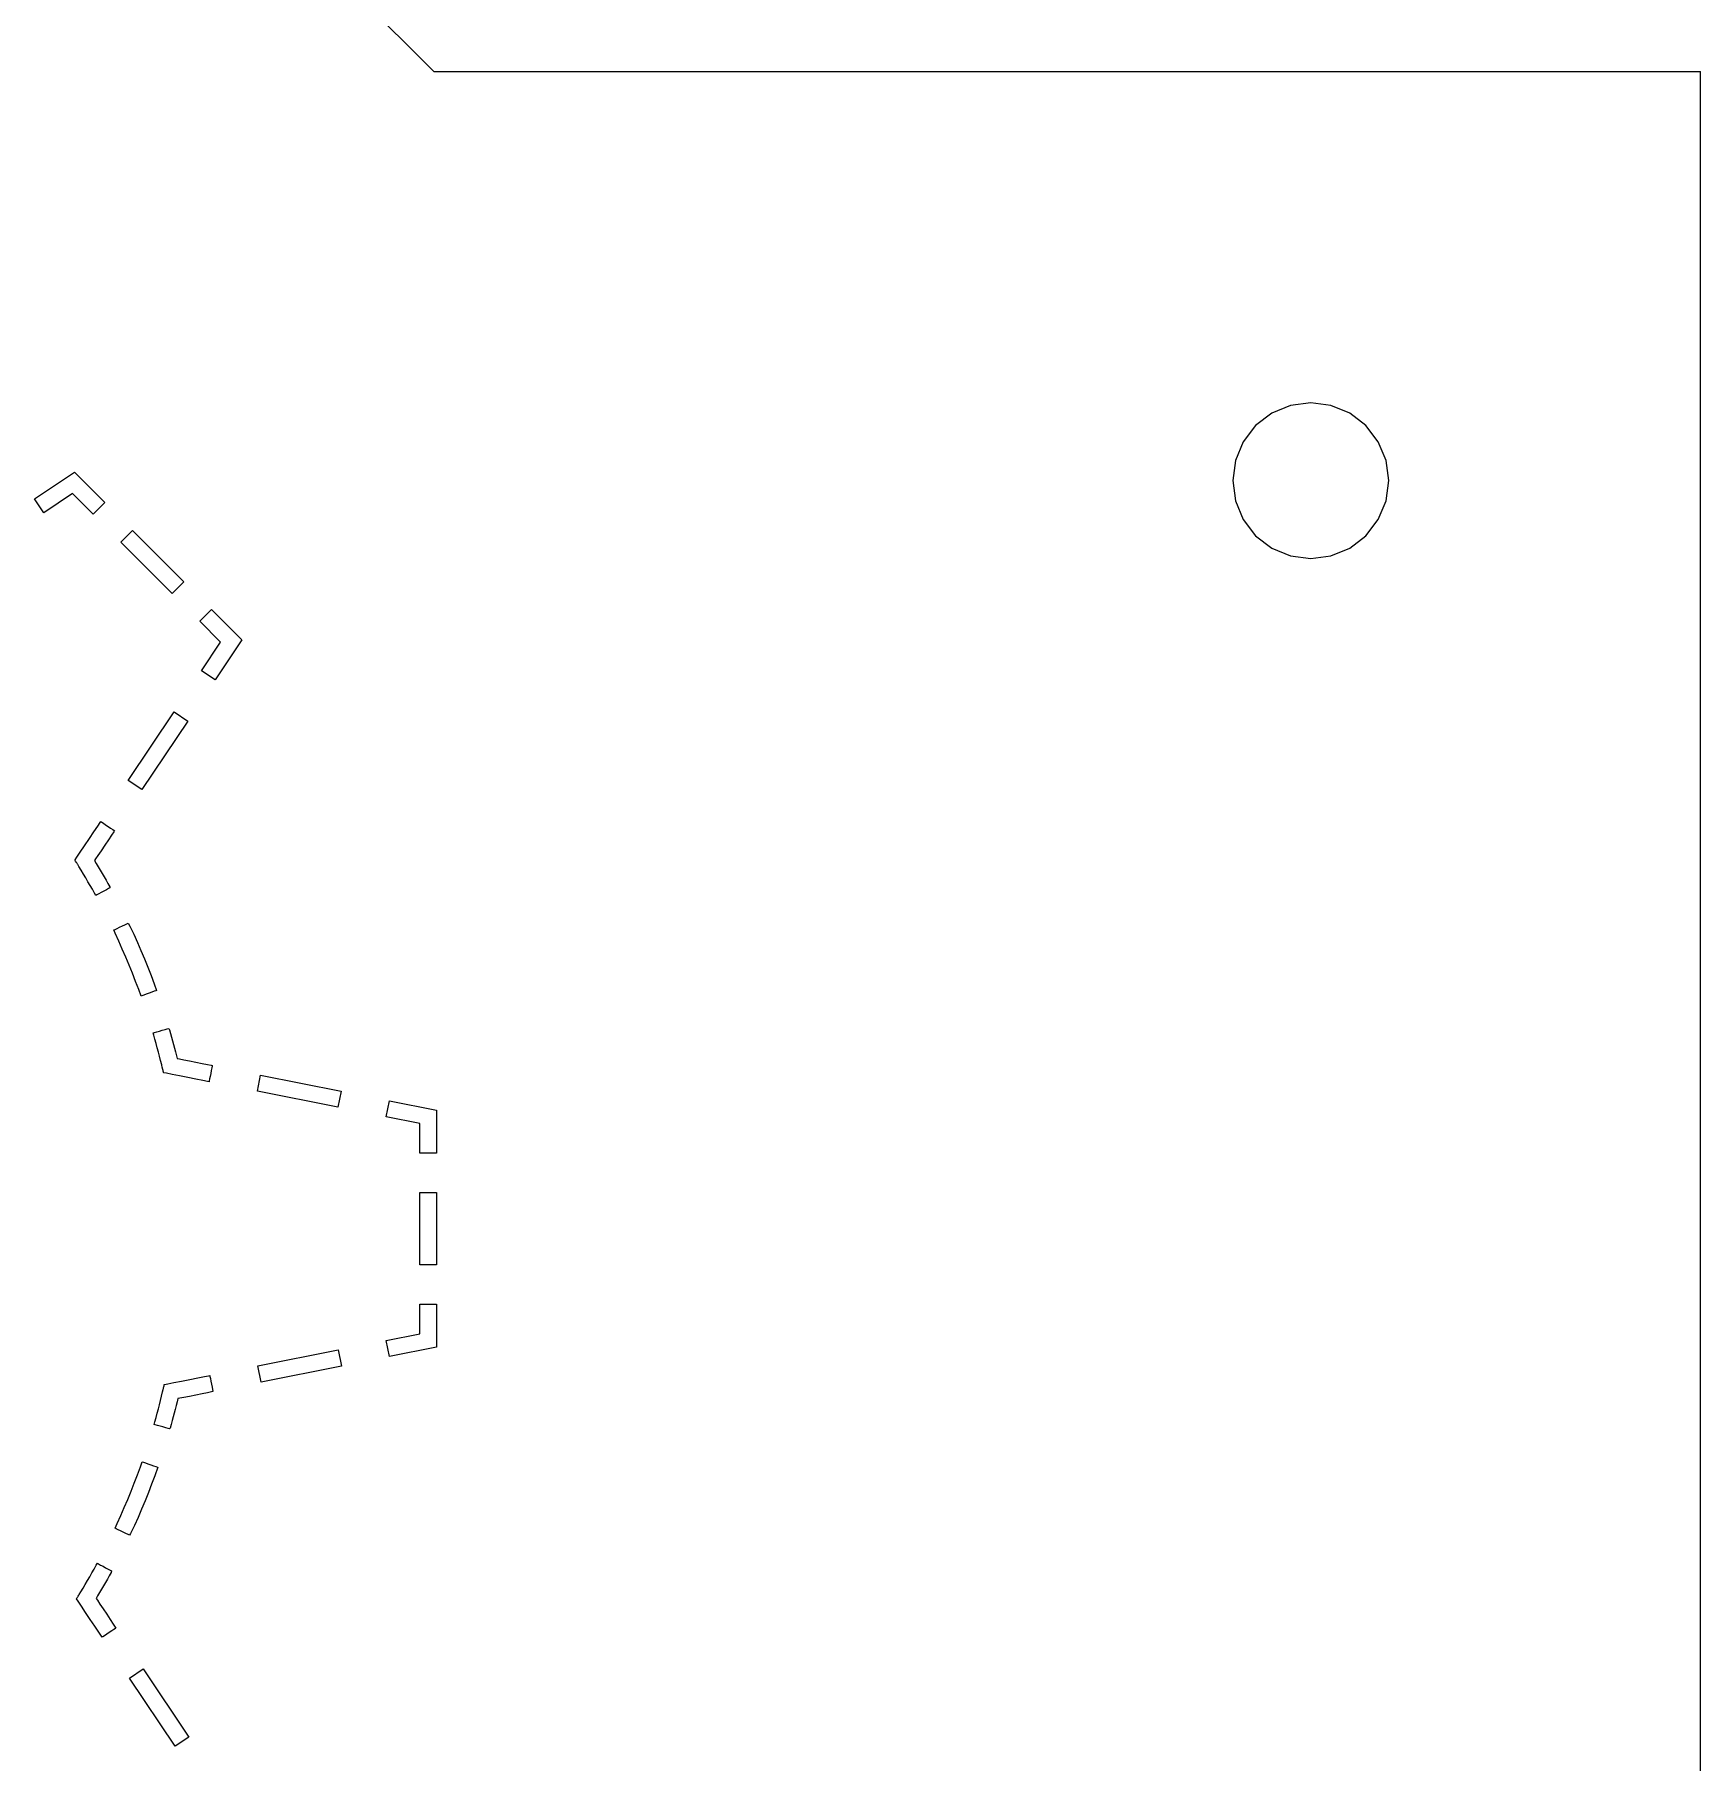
# Model space of a CAD drawing. Header units: metres. Extents: x 1612 to 2178, y 1755 to 2101.
# Drawn here: x 2135.04 to 2177.79, y 2014.72 to 2059.07 of the extents above; entities that cross this region are included whole.
import ezdxf

# ---------------------------------------------------------------- set-up
doc = ezdxf.new("R2010")
doc.units = ezdxf.units.M

msp = doc.modelspace()

# ---------------------------------------------------------------- linework, layer by layer
at = {"layer": 'COMPONENT2'}
for p, q in [((2135.043, 2047.148, 0), (2136.066, 2047.836, 0)), ((2136.066, 2047.836, 0), (2136.845, 2047.055, 0)), ((2135.279, 2046.797, 0), (2135.043, 2047.148, 0)), ((2136.013, 2047.29, 0), (2135.279, 2046.797, 0)), ((2136.545, 2046.756, 0), (2136.013, 2047.29, 0)), ((2136.845, 2047.055, 0), (2136.545, 2046.756, 0)), ((2137.259, 2046.041, 0), (2137.559, 2046.34, 0)), ((2137.559, 2046.34, 0), (2138.87, 2045.025, 0)), ((2138.57, 2044.726, 0), (2137.259, 2046.041, 0)), ((2138.87, 2045.025, 0), (2138.57, 2044.726, 0)), ((2139.284, 2044.01, 0), (2139.583, 2044.309, 0)), ((2139.817, 2043.476, 0), (2139.284, 2044.01, 0)), ((2139.583, 2044.309, 0), (2140.362, 2043.529, 0)), ((2139.326, 2042.74, 0), (2139.817, 2043.476, 0)), ((2140.362, 2043.529, 0), (2139.678, 2042.505, 0)), ((2139.678, 2042.505, 0), (2139.326, 2042.74, 0)), ((2137.447, 2039.926, 0), (2138.621, 2041.685, 0)), ((2138.973, 2041.45, 0), (2137.799, 2039.691, 0)), ((2138.621, 2041.685, 0), (2138.973, 2041.45, 0)), ((2137.799, 2039.691, 0), (2137.447, 2039.926, 0)), ((2136.566, 2038.607, 0), (2136.663, 2038.753, 0)), ((2136.663, 2038.753, 0), (2136.727, 2038.847, 0)), ((2136.727, 2038.847, 0), (2136.743, 2038.87, 0)), ((2136.743, 2038.87, 0), (2136.765, 2038.856, 0)), ((2136.765, 2038.856, 0), (2136.808, 2038.827, 0)), ((2136.808, 2038.827, 0), (2136.866, 2038.788, 0)), ((2136.866, 2038.788, 0), (2136.931, 2038.745, 0)), ((2136.931, 2038.745, 0), (2136.993, 2038.703, 0)), ((2136.993, 2038.703, 0), (2137.047, 2038.668, 0)), ((2137.047, 2038.668, 0), (2137.083, 2038.643, 0)), ((2136.216, 2038.083, 0), (2136.328, 2038.25, 0)), ((2136.328, 2038.25, 0), (2136.449, 2038.432, 0)), ((2136.449, 2038.432, 0), (2136.566, 2038.607, 0)), ((2136.844, 2038.261, 0), (2136.751, 2038.122, 0)), ((2136.937, 2038.399, 0), (2136.844, 2038.261, 0)), ((2137.017, 2038.519, 0), (2136.937, 2038.399, 0)), ((2137.073, 2038.604, 0), (2137.017, 2038.519, 0)), ((2137.094, 2038.636, 0), (2137.073, 2038.604, 0)), ((2137.083, 2038.643, 0), (2137.094, 2038.636, 0)), ((2136.081, 2037.876, 0), (2136.084, 2037.884, 0)), ((2136.087, 2037.866, 0), (2136.081, 2037.876, 0)), ((2136.084, 2037.884, 0), (2136.13, 2037.954, 0)), ((2136.097, 2037.85, 0), (2136.087, 2037.866, 0)), ((2136.11, 2037.83, 0), (2136.097, 2037.85, 0)), ((2136.123, 2037.808, 0), (2136.11, 2037.83, 0)), ((2136.135, 2037.789, 0), (2136.123, 2037.808, 0)), ((2136.13, 2037.954, 0), (2136.216, 2038.083, 0)), ((2136.145, 2037.773, 0), (2136.135, 2037.789, 0)), ((2136.15, 2037.764, 0), (2136.145, 2037.773, 0)), ((2136.609, 2037.909, 0), (2136.583, 2037.869, 0)), ((2136.583, 2037.869, 0), (2136.627, 2037.795, 0)), ((2136.669, 2037.999, 0), (2136.609, 2037.909, 0)), ((2136.627, 2037.795, 0), (2136.678, 2037.71, 0)), ((2136.751, 2038.122, 0), (2136.669, 2037.999, 0)), ((2136.181, 2037.714, 0), (2136.15, 2037.764, 0)), ((2136.24, 2037.618, 0), (2136.181, 2037.714, 0)), ((2136.298, 2037.521, 0), (2136.24, 2037.618, 0)), ((2136.356, 2037.423, 0), (2136.298, 2037.521, 0)), ((2136.413, 2037.326, 0), (2136.356, 2037.423, 0)), ((2136.678, 2037.71, 0), (2136.728, 2037.624, 0)), ((2136.728, 2037.624, 0), (2136.778, 2037.539, 0)), ((2136.778, 2037.539, 0), (2136.828, 2037.453, 0)), ((2136.828, 2037.453, 0), (2136.877, 2037.367, 0)), ((2136.877, 2037.367, 0), (2136.925, 2037.281, 0)), ((2136.469, 2037.228, 0), (2136.413, 2037.326, 0)), ((2136.525, 2037.13, 0), (2136.469, 2037.228, 0)), ((2136.579, 2037.031, 0), (2136.525, 2037.13, 0)), ((2136.616, 2036.971, 0), (2136.579, 2037.031, 0)), ((2136.642, 2036.986, 0), (2136.616, 2036.971, 0)), ((2136.69, 2037.012, 0), (2136.642, 2036.986, 0)), ((2136.752, 2037.046, 0), (2136.69, 2037.012, 0)), ((2136.82, 2037.084, 0), (2136.752, 2037.046, 0)), ((2136.886, 2037.12, 0), (2136.82, 2037.084, 0)), ((2136.94, 2037.15, 0), (2136.886, 2037.12, 0)), ((2136.925, 2037.281, 0), (2136.972, 2037.196, 0)), ((2136.975, 2037.169, 0), (2136.94, 2037.15, 0)), ((2136.972, 2037.196, 0), (2136.975, 2037.169, 0)), ((2137.075, 2036.086, 0), (2137.107, 2036.101, 0)), ((2137.108, 2036.002, 0), (2137.075, 2036.086, 0)), ((2137.107, 2036.101, 0), (2137.16, 2036.126, 0)), ((2137.202, 2035.799, 0), (2137.108, 2036.002, 0)), ((2137.16, 2036.126, 0), (2137.226, 2036.158, 0)), ((2137.226, 2036.158, 0), (2137.295, 2036.191, 0)), ((2137.295, 2036.191, 0), (2137.36, 2036.222, 0)), ((2137.36, 2036.222, 0), (2137.413, 2036.248, 0)), ((2137.413, 2036.248, 0), (2137.445, 2036.263, 0)), ((2137.445, 2036.263, 0), (2137.491, 2036.183, 0)), ((2137.491, 2036.183, 0), (2137.587, 2035.976, 0)), ((2137.294, 2035.595, 0), (2137.202, 2035.799, 0)), ((2137.384, 2035.39, 0), (2137.294, 2035.595, 0)), ((2137.587, 2035.976, 0), (2137.681, 2035.767, 0)), ((2137.681, 2035.767, 0), (2137.773, 2035.556, 0)), ((2137.773, 2035.556, 0), (2137.862, 2035.345, 0)), ((2137.47, 2035.183, 0), (2137.384, 2035.39, 0)), ((2137.555, 2034.975, 0), (2137.47, 2035.183, 0)), ((2137.862, 2035.345, 0), (2137.948, 2035.132, 0)), ((2137.948, 2035.132, 0), (2138.031, 2034.919, 0)), ((2137.636, 2034.767, 0), (2137.555, 2034.975, 0)), ((2137.715, 2034.558, 0), (2137.636, 2034.767, 0)), ((2138.031, 2034.919, 0), (2138.112, 2034.705, 0)), ((2138.112, 2034.705, 0), (2138.174, 2034.533, 0)), ((2137.776, 2034.391, 0), (2137.715, 2034.558, 0)), ((2137.799, 2034.399, 0), (2137.776, 2034.391, 0)), ((2137.846, 2034.416, 0), (2137.799, 2034.399, 0)), ((2137.91, 2034.439, 0), (2137.846, 2034.416, 0)), ((2137.982, 2034.465, 0), (2137.91, 2034.439, 0)), ((2138.053, 2034.49, 0), (2137.982, 2034.465, 0)), ((2138.115, 2034.512, 0), (2138.053, 2034.49, 0)), ((2138.158, 2034.528, 0), (2138.115, 2034.512, 0)), ((2138.174, 2034.533, 0), (2138.158, 2034.528, 0)), ((2138.089, 2033.444, 0), (2138.121, 2033.453, 0)), ((2138.101, 2033.389, 0), (2138.089, 2033.444, 0)), ((2138.132, 2033.28, 0), (2138.101, 2033.389, 0)), ((2138.121, 2033.453, 0), (2138.176, 2033.47, 0)), ((2138.176, 2033.47, 0), (2138.246, 2033.49, 0)), ((2138.246, 2033.49, 0), (2138.32, 2033.512, 0)), ((2138.32, 2033.512, 0), (2138.391, 2033.533, 0)), ((2138.391, 2033.533, 0), (2138.449, 2033.55, 0)), ((2138.449, 2033.55, 0), (2138.484, 2033.56, 0)), ((2138.484, 2033.56, 0), (2138.501, 2033.527, 0)), ((2138.501, 2033.527, 0), (2138.529, 2033.432, 0)), ((2138.529, 2033.432, 0), (2138.556, 2033.337, 0)), ((2138.556, 2033.337, 0), (2138.582, 2033.242, 0)), ((2138.162, 2033.172, 0), (2138.132, 2033.28, 0)), ((2138.192, 2033.063, 0), (2138.162, 2033.172, 0)), ((2138.221, 2032.954, 0), (2138.192, 2033.063, 0)), ((2138.25, 2032.844, 0), (2138.221, 2032.954, 0)), ((2138.582, 2033.242, 0), (2138.608, 2033.146, 0)), ((2138.608, 2033.146, 0), (2138.633, 2033.051, 0)), ((2138.633, 2033.051, 0), (2138.658, 2032.955, 0)), ((2138.658, 2032.955, 0), (2138.683, 2032.859, 0)), ((2138.278, 2032.735, 0), (2138.25, 2032.844, 0)), ((2138.305, 2032.625, 0), (2138.278, 2032.735, 0)), ((2138.321, 2032.556, 0), (2138.305, 2032.625, 0)), ((2138.323, 2032.547, 0), (2138.321, 2032.556, 0)), ((2138.328, 2032.529, 0), (2138.323, 2032.547, 0)), ((2138.333, 2032.507, 0), (2138.328, 2032.529, 0)), ((2138.339, 2032.483, 0), (2138.333, 2032.507, 0)), ((2138.344, 2032.46, 0), (2138.339, 2032.483, 0)), ((2138.349, 2032.44, 0), (2138.344, 2032.46, 0)), ((2138.683, 2032.859, 0), (2138.703, 2032.787, 0)), ((2138.703, 2032.787, 0), (2138.758, 2032.776, 0)), ((2138.758, 2032.776, 0), (2138.87, 2032.753, 0)), ((2138.87, 2032.753, 0), (2139.018, 2032.724, 0)), ((2139.018, 2032.724, 0), (2139.183, 2032.691, 0)), ((2139.183, 2032.691, 0), (2139.344, 2032.659, 0)), ((2139.344, 2032.659, 0), (2139.481, 2032.632, 0)), ((2139.481, 2032.632, 0), (2139.574, 2032.614, 0)), ((2139.577, 2032.48, 0), (2139.562, 2032.405, 0)), ((2139.574, 2032.614, 0), (2139.603, 2032.608, 0)), ((2139.59, 2032.545, 0), (2139.577, 2032.48, 0)), ((2139.599, 2032.591, 0), (2139.59, 2032.545, 0)), ((2139.603, 2032.608, 0), (2139.599, 2032.591, 0)), ((2138.352, 2032.428, 0), (2138.349, 2032.44, 0)), ((2138.356, 2032.424, 0), (2138.352, 2032.428, 0)), ((2138.427, 2032.41, 0), (2138.356, 2032.424, 0)), ((2138.572, 2032.381, 0), (2138.427, 2032.41, 0)), ((2138.764, 2032.343, 0), (2138.572, 2032.381, 0)), ((2138.977, 2032.301, 0), (2138.764, 2032.343, 0)), ((2139.185, 2032.259, 0), (2138.977, 2032.301, 0)), ((2139.362, 2032.224, 0), (2139.185, 2032.259, 0)), ((2139.482, 2032.2, 0), (2139.362, 2032.224, 0)), ((2139.52, 2032.193, 0), (2139.482, 2032.2, 0)), ((2139.524, 2032.214, 0), (2139.52, 2032.193, 0)), ((2139.534, 2032.263, 0), (2139.524, 2032.214, 0)), ((2139.547, 2032.33, 0), (2139.534, 2032.263, 0)), ((2139.562, 2032.405, 0), (2139.547, 2032.33, 0)), ((2140.759, 2031.947, 0), (2140.841, 2032.362, 0)), ((2140.841, 2032.362, 0), (2142.91, 2031.951, 0)), ((2142.828, 2031.535, 0), (2140.759, 2031.947, 0)), ((2142.91, 2031.951, 0), (2142.828, 2031.535, 0)), ((2144.067, 2031.289, 0), (2144.149, 2031.705, 0)), ((2144.149, 2031.705, 0), (2145.354, 2031.465, 0)), ((2144.931, 2031.118, 0), (2144.067, 2031.289, 0)), ((2145.354, 2031.465, 0), (2145.354, 2030.362, 0)), ((2144.931, 2030.362, 0), (2144.931, 2031.118, 0)), ((2145.354, 2030.362, 0), (2144.931, 2030.362, 0)), ((2144.931, 2027.491, 0), (2144.931, 2029.35, 0)), ((2144.931, 2029.35, 0), (2145.354, 2029.35, 0)), ((2145.354, 2029.35, 0), (2145.354, 2027.491, 0)), ((2145.354, 2027.491, 0), (2144.931, 2027.491, 0)), ((2144.931, 2025.723, 0), (2144.931, 2026.479, 0)), ((2144.931, 2026.479, 0), (2145.354, 2026.479, 0)), ((2145.354, 2026.479, 0), (2145.354, 2025.376, 0)), ((2144.069, 2025.552, 0), (2144.931, 2025.723, 0)), ((2144.152, 2025.137, 0), (2144.069, 2025.552, 0)), ((2145.354, 2025.376, 0), (2144.152, 2025.137, 0)), ((2140.772, 2024.897, 0), (2142.836, 2025.307, 0)), ((2142.836, 2025.307, 0), (2142.918, 2024.892, 0)), ((2138.461, 2024.438, 0), (2138.613, 2024.468, 0)), ((2138.613, 2024.468, 0), (2138.809, 2024.507, 0)), ((2138.809, 2024.507, 0), (2139.023, 2024.55, 0)), ((2139.023, 2024.55, 0), (2139.228, 2024.59, 0)), ((2139.228, 2024.59, 0), (2139.399, 2024.624, 0)), ((2139.399, 2024.624, 0), (2139.51, 2024.646, 0)), ((2139.51, 2024.646, 0), (2139.539, 2024.651, 0)), ((2139.539, 2024.651, 0), (2139.544, 2024.626, 0)), ((2139.544, 2024.626, 0), (2139.554, 2024.574, 0)), ((2139.554, 2024.574, 0), (2139.567, 2024.506, 0)), ((2139.567, 2024.506, 0), (2139.582, 2024.43, 0)), ((2140.854, 2024.482, 0), (2140.772, 2024.897, 0)), ((2142.918, 2024.892, 0), (2140.854, 2024.482, 0)), ((2138.275, 2024.013, 0), (2138.302, 2024.123, 0)), ((2138.302, 2024.123, 0), (2138.329, 2024.233, 0)), ((2138.329, 2024.233, 0), (2138.342, 2024.289, 0)), ((2138.342, 2024.289, 0), (2138.344, 2024.299, 0)), ((2138.344, 2024.299, 0), (2138.349, 2024.317, 0)), ((2138.349, 2024.317, 0), (2138.354, 2024.34, 0)), ((2138.354, 2024.34, 0), (2138.36, 2024.365, 0)), ((2138.36, 2024.365, 0), (2138.365, 2024.388, 0)), ((2138.365, 2024.388, 0), (2138.369, 2024.407, 0)), ((2138.369, 2024.407, 0), (2138.372, 2024.418, 0)), ((2138.372, 2024.418, 0), (2138.38, 2024.422, 0)), ((2138.38, 2024.422, 0), (2138.461, 2024.438, 0)), ((2138.723, 2024.058, 0), (2138.702, 2023.974, 0)), ((2138.769, 2024.068, 0), (2138.723, 2024.058, 0)), ((2138.875, 2024.088, 0), (2138.769, 2024.068, 0)), ((2139.019, 2024.117, 0), (2138.875, 2024.088, 0)), ((2139.182, 2024.15, 0), (2139.019, 2024.117, 0)), ((2139.344, 2024.182, 0), (2139.182, 2024.15, 0)), ((2139.484, 2024.21, 0), (2139.344, 2024.182, 0)), ((2139.583, 2024.229, 0), (2139.484, 2024.21, 0)), ((2139.582, 2024.43, 0), (2139.597, 2024.356, 0)), ((2139.621, 2024.237, 0), (2139.583, 2024.229, 0)), ((2139.597, 2024.356, 0), (2139.61, 2024.293, 0)), ((2139.61, 2024.293, 0), (2139.618, 2024.25, 0)), ((2139.618, 2024.25, 0), (2139.621, 2024.237, 0)), ((2138.159, 2023.573, 0), (2138.189, 2023.683, 0)), ((2138.189, 2023.683, 0), (2138.219, 2023.792, 0)), ((2138.219, 2023.792, 0), (2138.247, 2023.902, 0)), ((2138.247, 2023.902, 0), (2138.275, 2024.013, 0)), ((2138.603, 2023.589, 0), (2138.577, 2023.493, 0)), ((2138.628, 2023.685, 0), (2138.603, 2023.589, 0)), ((2138.653, 2023.782, 0), (2138.628, 2023.685, 0)), ((2138.678, 2023.878, 0), (2138.653, 2023.782, 0)), ((2138.702, 2023.974, 0), (2138.678, 2023.878, 0)), ((2138.112, 2023.395, 0), (2138.129, 2023.464, 0)), ((2138.14, 2023.387, 0), (2138.112, 2023.395, 0)), ((2138.129, 2023.464, 0), (2138.159, 2023.573, 0)), ((2138.193, 2023.371, 0), (2138.14, 2023.387, 0)), ((2138.262, 2023.352, 0), (2138.193, 2023.371, 0)), ((2138.336, 2023.33, 0), (2138.262, 2023.352, 0)), ((2138.408, 2023.31, 0), (2138.336, 2023.33, 0)), ((2138.468, 2023.292, 0), (2138.408, 2023.31, 0)), ((2138.506, 2023.281, 0), (2138.468, 2023.292, 0)), ((2138.523, 2023.302, 0), (2138.506, 2023.281, 0)), ((2138.55, 2023.398, 0), (2138.523, 2023.302, 0)), ((2138.577, 2023.493, 0), (2138.55, 2023.398, 0)), ((2137.682, 2022.099, 0), (2137.759, 2022.31, 0)), ((2137.759, 2022.31, 0), (2137.807, 2022.436, 0)), ((2137.807, 2022.436, 0), (2137.835, 2022.426, 0)), ((2137.835, 2022.426, 0), (2137.886, 2022.408, 0)), ((2137.886, 2022.408, 0), (2137.953, 2022.384, 0)), ((2137.953, 2022.384, 0), (2138.025, 2022.359, 0)), ((2138.025, 2022.359, 0), (2138.095, 2022.335, 0)), ((2138.095, 2022.335, 0), (2138.154, 2022.314, 0)), ((2138.203, 2022.297, 0), (2138.126, 2022.08, 0)), ((2138.154, 2022.314, 0), (2138.193, 2022.301, 0)), ((2138.193, 2022.301, 0), (2138.203, 2022.297, 0)), ((2137.519, 2021.679, 0), (2137.602, 2021.888, 0)), ((2137.602, 2021.888, 0), (2137.682, 2022.099, 0)), ((2138.046, 2021.865, 0), (2137.963, 2021.65, 0)), ((2138.126, 2022.08, 0), (2138.046, 2021.865, 0)), ((2137.346, 2021.263, 0), (2137.434, 2021.47, 0)), ((2137.434, 2021.47, 0), (2137.519, 2021.679, 0)), ((2137.877, 2021.435, 0), (2137.789, 2021.223, 0)), ((2137.963, 2021.65, 0), (2137.877, 2021.435, 0)), ((2137.163, 2020.853, 0), (2137.255, 2021.057, 0)), ((2137.255, 2021.057, 0), (2137.346, 2021.263, 0)), ((2137.698, 2021.011, 0), (2137.604, 2020.801, 0)), ((2137.789, 2021.223, 0), (2137.698, 2021.011, 0)), ((2137.109, 2020.73, 0), (2137.163, 2020.853, 0)), ((2137.136, 2020.718, 0), (2137.109, 2020.73, 0)), ((2137.185, 2020.694, 0), (2137.136, 2020.718, 0)), ((2137.249, 2020.664, 0), (2137.185, 2020.694, 0)), ((2137.318, 2020.631, 0), (2137.249, 2020.664, 0)), ((2137.385, 2020.6, 0), (2137.318, 2020.631, 0)), ((2137.442, 2020.573, 0), (2137.385, 2020.6, 0)), ((2137.479, 2020.556, 0), (2137.442, 2020.573, 0)), ((2137.508, 2020.593, 0), (2137.479, 2020.556, 0)), ((2137.604, 2020.801, 0), (2137.508, 2020.593, 0)), ((2136.514, 2019.586, 0), (2136.57, 2019.685, 0)), ((2136.57, 2019.685, 0), (2136.624, 2019.784, 0)), ((2136.624, 2019.784, 0), (2136.655, 2019.832, 0)), ((2136.655, 2019.832, 0), (2136.685, 2019.816, 0)), ((2136.685, 2019.816, 0), (2136.735, 2019.788, 0)), ((2136.735, 2019.788, 0), (2136.799, 2019.754, 0)), ((2136.799, 2019.754, 0), (2136.867, 2019.717, 0)), ((2136.867, 2019.717, 0), (2136.932, 2019.682, 0)), ((2136.932, 2019.682, 0), (2136.985, 2019.653, 0)), ((2137.006, 2019.599, 0), (2136.958, 2019.512, 0)), ((2136.985, 2019.653, 0), (2137.017, 2019.635, 0)), ((2137.017, 2019.635, 0), (2137.006, 2019.599, 0)), ((2136.228, 2019.096, 0), (2136.286, 2019.193, 0)), ((2136.286, 2019.193, 0), (2136.344, 2019.291, 0)), ((2136.344, 2019.291, 0), (2136.402, 2019.389, 0)), ((2136.402, 2019.389, 0), (2136.458, 2019.487, 0)), ((2136.458, 2019.487, 0), (2136.514, 2019.586, 0)), ((2136.762, 2019.166, 0), (2136.712, 2019.08, 0)), ((2136.812, 2019.252, 0), (2136.762, 2019.166, 0)), ((2136.861, 2019.339, 0), (2136.812, 2019.252, 0)), ((2136.91, 2019.426, 0), (2136.861, 2019.339, 0)), ((2136.958, 2019.512, 0), (2136.91, 2019.426, 0)), ((2136.122, 2018.923, 0), (2136.129, 2018.934, 0)), ((2136.122, 2018.917, 0), (2136.122, 2018.923, 0)), ((2136.162, 2018.857, 0), (2136.122, 2018.917, 0)), ((2136.129, 2018.934, 0), (2136.139, 2018.951, 0)), ((2136.139, 2018.951, 0), (2136.152, 2018.971, 0)), ((2136.152, 2018.971, 0), (2136.165, 2018.992, 0)), ((2136.244, 2018.735, 0), (2136.162, 2018.857, 0)), ((2136.165, 2018.992, 0), (2136.177, 2019.012, 0)), ((2136.177, 2019.012, 0), (2136.186, 2019.027, 0)), ((2136.186, 2019.027, 0), (2136.191, 2019.035, 0)), ((2136.191, 2019.035, 0), (2136.228, 2019.096, 0)), ((2136.353, 2018.573, 0), (2136.244, 2018.735, 0)), ((2136.661, 2018.995, 0), (2136.624, 2018.928, 0)), ((2136.624, 2018.928, 0), (2136.655, 2018.882, 0)), ((2136.655, 2018.882, 0), (2136.718, 2018.787, 0)), ((2136.712, 2019.08, 0), (2136.661, 2018.995, 0)), ((2136.718, 2018.787, 0), (2136.802, 2018.662, 0)), ((2136.473, 2018.392, 0), (2136.353, 2018.573, 0)), ((2136.591, 2018.216, 0), (2136.473, 2018.392, 0)), ((2136.802, 2018.662, 0), (2136.895, 2018.523, 0)), ((2136.895, 2018.523, 0), (2136.986, 2018.387, 0)), ((2136.986, 2018.387, 0), (2137.063, 2018.271, 0)), ((2137.063, 2018.271, 0), (2137.115, 2018.192, 0)), ((2136.691, 2018.066, 0), (2136.591, 2018.216, 0)), ((2136.759, 2017.964, 0), (2136.691, 2018.066, 0)), ((2136.78, 2017.933, 0), (2136.759, 2017.964, 0)), ((2136.798, 2017.945, 0), (2136.78, 2017.933, 0)), ((2136.84, 2017.972, 0), (2136.798, 2017.945, 0)), ((2136.896, 2018.01, 0), (2136.84, 2017.972, 0)), ((2136.96, 2018.053, 0), (2136.896, 2018.01, 0)), ((2137.023, 2018.095, 0), (2136.96, 2018.053, 0)), ((2137.078, 2018.132, 0), (2137.023, 2018.095, 0)), ((2137.117, 2018.158, 0), (2137.078, 2018.132, 0)), ((2137.115, 2018.192, 0), (2137.132, 2018.168, 0)), ((2137.132, 2018.168, 0), (2137.117, 2018.158, 0)), ((2137.478, 2016.887, 0), (2137.83, 2017.122, 0)), ((2137.83, 2017.122, 0), (2138.999, 2015.372, 0)), ((2138.647, 2015.137, 0), (2137.478, 2016.887, 0)), ((2138.999, 2015.372, 0), (2138.647, 2015.137, 0))]:
    msp.add_line(p, q, dxfattribs=at)
at = {"layer": 'Layer0'}
for p, q in [((2135.29, 2068.119, 0), (2145.29, 2058.119, 0)), ((2145.29, 2058.119, 0), (2177.79, 2058.119, 0)), ((2177.79, 1999.619, 0), (2177.79, 2058.119, 0)), ((2166.79, 2049.351, 0), (2166.376, 2049.033, 0)), ((2167.272, 2049.551, 0), (2166.79, 2049.351, 0)), ((2167.79, 2049.619, 0), (2167.272, 2049.551, 0)), ((2168.308, 2049.551, 0), (2167.79, 2049.619, 0)), ((2168.79, 2049.351, 0), (2168.308, 2049.551, 0)), ((2169.204, 2049.033, 0), (2168.79, 2049.351, 0)), ((2166.376, 2049.033, 0), (2166.058, 2048.619, 0)), ((2169.522, 2048.619, 0), (2169.204, 2049.033, 0)), ((2166.058, 2048.619, 0), (2165.858, 2048.136, 0)), ((2169.722, 2048.136, 0), (2169.522, 2048.619, 0)), ((2165.858, 2048.136, 0), (2165.79, 2047.619, 0)), ((2169.79, 2047.619, 0), (2169.722, 2048.136, 0)), ((2165.79, 2047.619, 0), (2165.858, 2047.101, 0)), ((2169.722, 2047.101, 0), (2169.79, 2047.619, 0)), ((2165.858, 2047.101, 0), (2166.058, 2046.619, 0)), ((2169.522, 2046.619, 0), (2169.722, 2047.101, 0)), ((2166.058, 2046.619, 0), (2166.376, 2046.205, 0)), ((2166.376, 2046.205, 0), (2166.79, 2045.887, 0)), ((2168.79, 2045.887, 0), (2169.204, 2046.205, 0)), ((2169.204, 2046.205, 0), (2169.522, 2046.619, 0)), ((2166.79, 2045.887, 0), (2167.272, 2045.687, 0)), ((2168.308, 2045.687, 0), (2168.79, 2045.887, 0)), ((2167.272, 2045.687, 0), (2167.79, 2045.619, 0)), ((2167.79, 2045.619, 0), (2168.308, 2045.687, 0))]:
    msp.add_line(p, q, dxfattribs=at)

doc.saveas('drawing.dxf')
